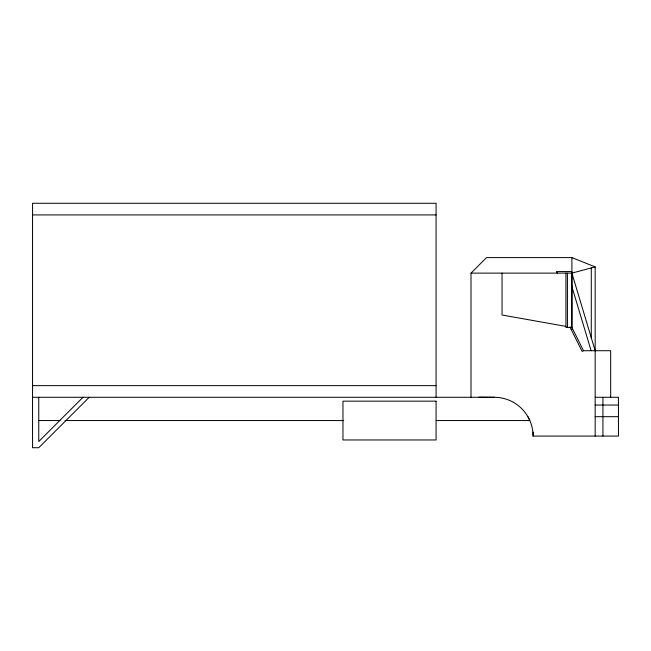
<?xml version="1.0" encoding="UTF-8"?>
<svg xmlns="http://www.w3.org/2000/svg" width="651" height="651" viewBox="0 0 651 651"><rect width="100%" height="100%" fill="white"/><g stroke="black" fill="none" stroke-linecap="round" stroke-linejoin="round"><path stroke-width="0.98" d="M595.169 397.281L618.45 397.281L618.45 436.08L533.088 436.08L533.12 432.101M82.994 397.281L38.759 441.516L38.759 397.281M89.203 397.281L38.759 447.725L32.55 447.725L32.55 203.275L436.08 203.275L436.08 397.281M471.007 397.281L471.007 273.119L486.525 257.601L571.887 257.601L595.169 266.91L595.169 436.08M571.196 329.52L572.579 328.828M610.687 397.281L610.687 350.718L583.532 350.718L582.14 351.418L570.504 328.137L571.887 327.437L571.887 257.601M595.169 266.91L571.887 273.119L471.007 273.119M32.55 214.92L436.08 214.92M571.887 271.565L556.369 271.565L557.337 273.119M32.55 385.644L436.08 385.644M32.55 397.281L494.288 397.281A38.8 38.8 0 0 1 533.088 436.08M595.169 405.044L618.45 405.044M595.169 416.681L618.45 416.681M38.653 420.562L60.006 420.562M65.092 420.562L343.712 420.562M436.251 420.562L529.8 420.562L527.888 416.681M478.762 397.175L494.288 397.281M565.898 326.379L502.043 315.011L502.043 273.119M569.894 327.087L571.887 327.437L583.532 350.718M595.169 350.718L571.887 273.119L571.847 327.437L565.931 327.437L565.931 273.119M571.326 284.756L591.116 350.718M602.932 397.281L602.932 436.08M591.287 267.943L591.287 337.788M567.428 273.119L567.428 327.437M436.08 401.162L342.963 401.162L342.963 439.962L436.08 439.962L436.08 401.162"/></g></svg>
